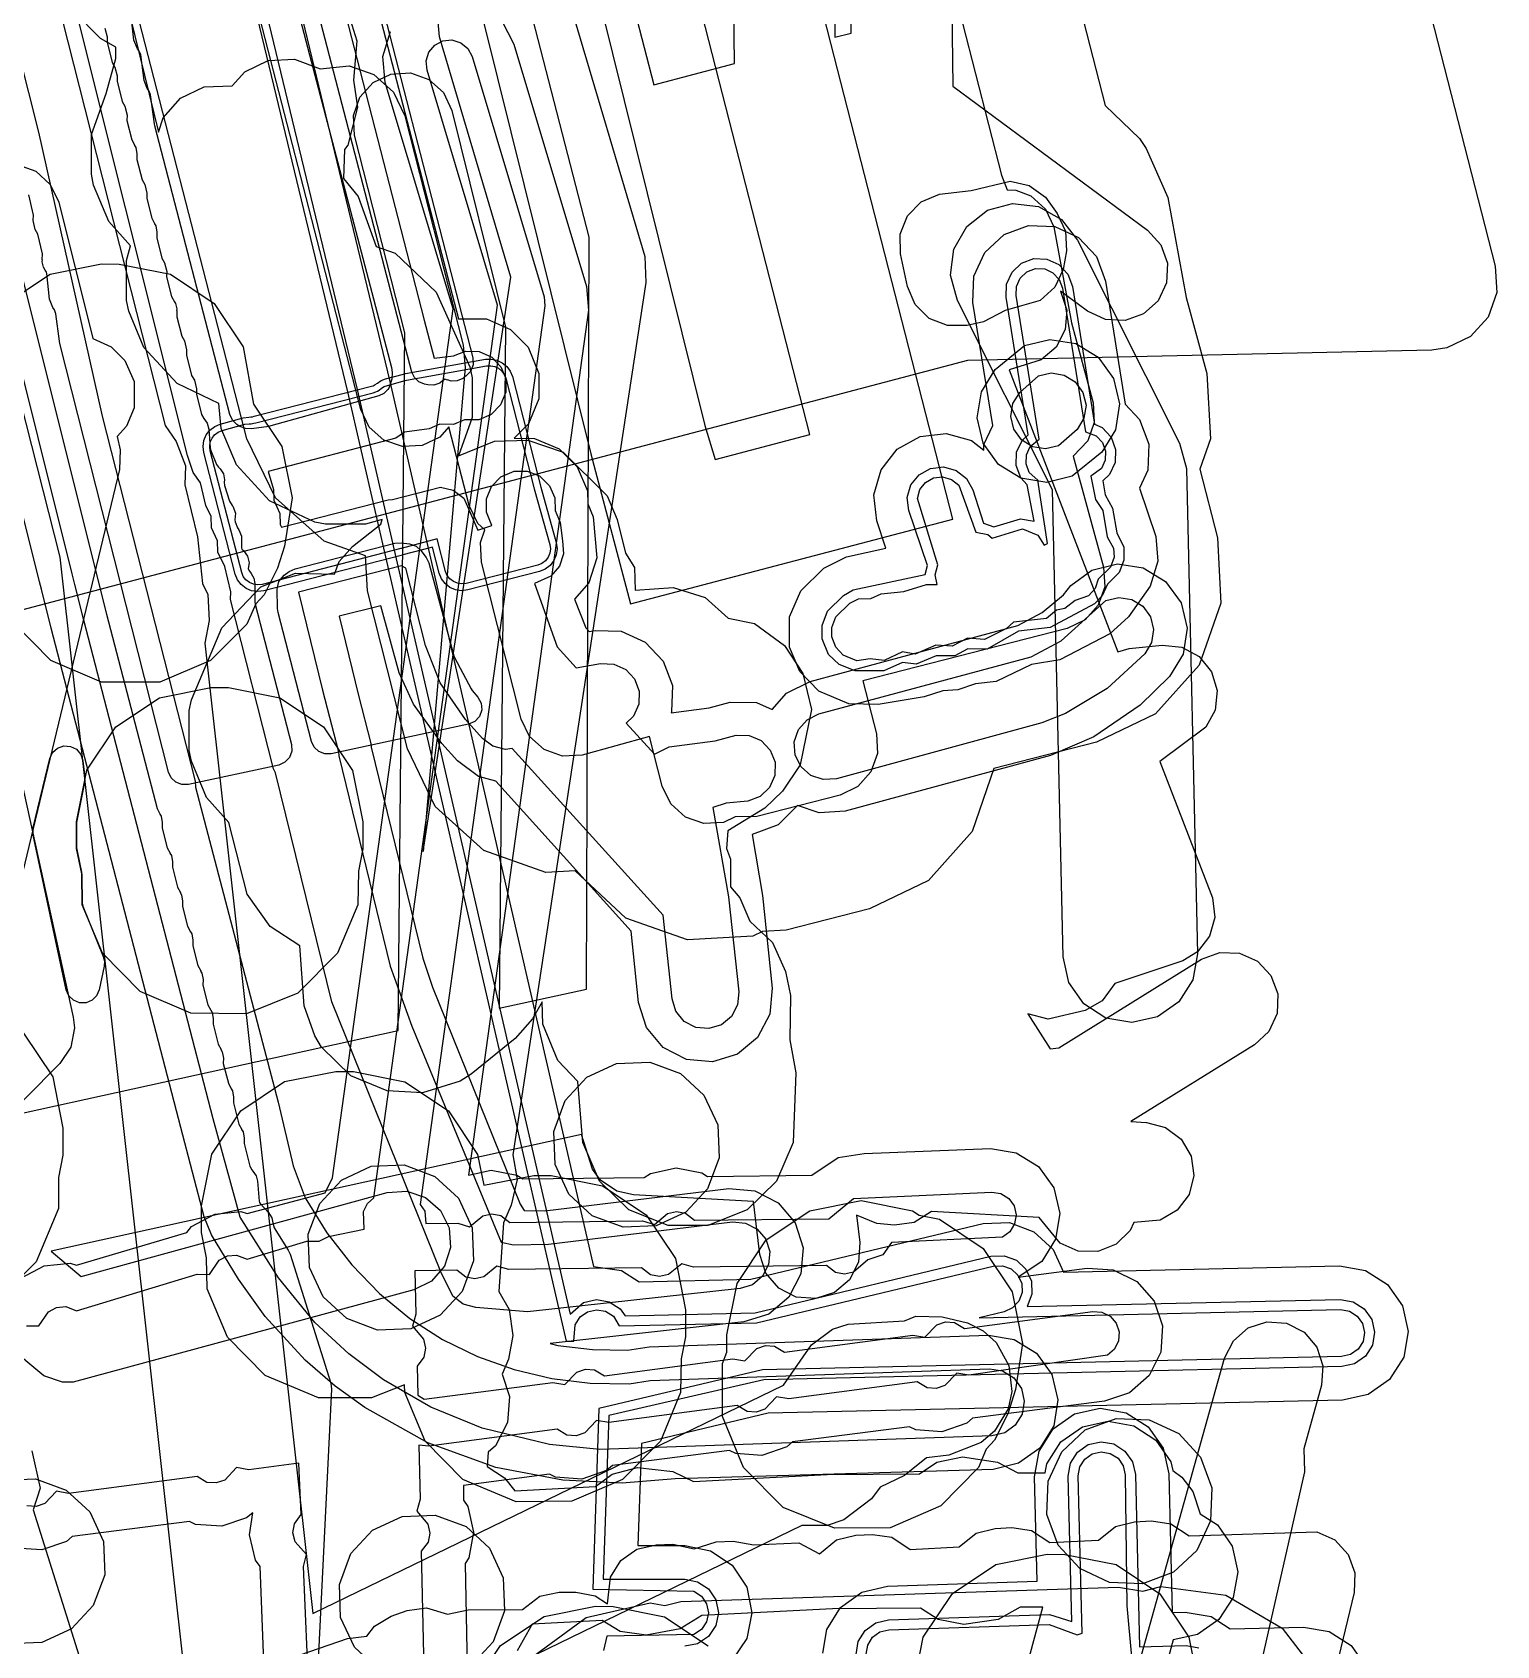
# Model space of a CAD drawing. Header units: metres. Extents: x 17722 to 17999, y 13535 to 15917.
# Drawn here: x 17939.81 to 17983.42, y 13712.92 to 13760.99 of the extents above; entities that cross this region are included whole.
import ezdxf

# ---------------------------------------------------------------- set-up
doc = ezdxf.new("R2010")
doc.units = ezdxf.units.M
for name, color, linetype in [('AI_GREENING_ALLOWED_ZONE', 4, 'Continuous'), ('AI_GREENING_EXCLUSIONS', 1, 'Continuous'), ('AI_GREENING_LAWN', 82, 'Continuous')]:
    doc.layers.add(name, color=color, linetype=linetype)

msp = doc.modelspace()

# ---------------------------------------------------------------- linework, layer by layer
at = {"layer": 'AI_GREENING_ALLOWED_ZONE'}
msp.add_lwpolyline([(17941.295, 13735.043), (17941.314, 13734.954), (17941.924, 13733.454), (17941.958, 13733.31), (17941.95, 13733.162), (17941.803, 13732.464), (17941.727, 13732.286), (17941.59, 13732.15), (17941.411, 13732.076), (17941.218, 13732.076), (17941.039, 13732.149), (17940.901, 13732.284), (17940.824, 13732.462), (17939.836, 13737.072), (17939.839, 13737.294), (17940.333, 13739.348), (17940.417, 13739.528), (17940.564, 13739.661), (17940.751, 13739.727), (17940.949, 13739.714), (17941.127, 13739.626), (17941.256, 13739.476), (17941.316, 13739.287), (17941.371, 13738.794), (17941.365, 13738.641), (17941.136, 13737.493), (17941.131, 13737.444), (17941.131, 13736.691), (17941.136, 13736.643), (17941.272, 13735.961), (17941.281, 13735.872), (17941.295, 13735.043)], close=True, dxfattribs=at)
at = {"layer": 'AI_GREENING_EXCLUSIONS'}
for points in [[(17944.35, 13712.025), (17940.642, 13745.351), (17928.646, 13792.606), (17928.243, 13793.527), (17928.257, 13794.086), (17928.061, 13794.863), (17894.069, 13828.878)], [(17944.35, 13712.025), (17940.642, 13745.351), (17928.646, 13792.606), (17928.243, 13793.527), (17928.257, 13794.086), (17928.061, 13794.863), (17894.069, 13828.878)], [(17946.124, 13790.01), (17956.445, 13748.428), (17957.625, 13743.964), (17967.224, 13746.486), (17948.631, 13819.07)], [(17949.52, 13790.857), (17959.841, 13749.275), (17960.148, 13748.256), (17962.965, 13749.008), (17945.241, 13818.201)], [(17899.166, 13808.066), (17968.098, 13807.648), (17968.863, 13807.491), (17968.863, 13807.491), (17969.105, 13807.369), (17969.686, 13806.848), (17970.023, 13806.144), (17983.378, 13754.016), (17983.421, 13753.237), (17983.162, 13752.501), (17982.641, 13751.92), (17981.937, 13751.583), (17981.486, 13751.521), (17967.663, 13751.208), (17908.64, 13735.628), (17907.861, 13735.588), (17907.126, 13735.849), (17906.546, 13736.371), (17906.215, 13737.057), (17888.497, 13806.973)], [(17949.374, 13764.485), (17952.5, 13752.453), (17953.34, 13752.447), (17954.055, 13752.135), (17954.578, 13751.606), (17954.899, 13750.82), (17954.892, 13750.064), (17954.587, 13749.326), (17954.157, 13748.893), (17954.767, 13748.89), (17955.502, 13748.579), (17956.038, 13748.045), (17956.348, 13747.328), (17956.356, 13746.939), (17956.513, 13746.555), (17956.624, 13745.328), (17956.38, 13744.587), (17955.961, 13744.1), (17956.299, 13743.246), (17956.391, 13743.134), (17956.569, 13743.164), (17957.349, 13743.141), (17958.061, 13742.821), (17958.596, 13742.253), (17958.873, 13741.524), (17958.85, 13740.744), (17958.834, 13740.708), (17959.971, 13740.864), (17960.594, 13741.034), (17961.374, 13741.018), (17961.846, 13740.811), (17962.272, 13741.299), (17962.971, 13741.646), (17969.163, 13743.311), (17969.887, 13743.703), (17970.523, 13744.226), (17970.735, 13744.508), (17971.366, 13744.967), (17972.125, 13745.15), (17972.896, 13745.028), (17973.561, 13744.621), (17974.02, 13743.989), (17974.203, 13743.231), (17974.081, 13742.46), (17973.673, 13741.794), (17972.803, 13740.938), (17971.425, 13739.999), (17970.133, 13739.445), (17964.018, 13737.786), (17963.239, 13737.733), (17962.597, 13737.949), (17962.021, 13737.379), (17961.251, 13737.088), (17961.551, 13735.275), (17961.844, 13732.51), (17961.774, 13731.733), (17961.411, 13731.042), (17960.812, 13730.542), (17960.067, 13730.31), (17959.29, 13730.38), (17958.599, 13730.743), (17958.099, 13731.342), (17957.867, 13732.087), (17957.642, 13734.207), (17953.615, 13738.681), (17953.095, 13738.813), (17952.47, 13739.28), (17952.003, 13739.798), (17951.165, 13740.972), (17950.737, 13741.9), (17950.186, 13743.905), (17948.95, 13743.588), (17949.527, 13741.226), (17949.896, 13739.796), (17949.902, 13739.694), (17951.44, 13733.405), (17951.725, 13732.538), (17954.34, 13726.073), (17954.463, 13725.885), (17955.076, 13725.879), (17960.555, 13726.539), (17961.332, 13726.472), (17962.025, 13726.113), (17962.528, 13725.516), (17962.764, 13724.772), (17962.697, 13723.995), (17962.338, 13723.302), (17961.741, 13722.799), (17960.997, 13722.564), (17955.23, 13721.922), (17955.458, 13721.867), (17956.497, 13721.74), (17957.535, 13721.728), (17958.18, 13721.819), (17968.284, 13722.171), (17969.054, 13722.046), (17969.718, 13721.635), (17970.174, 13721.002), (17970.353, 13720.242), (17970.227, 13719.472), (17969.817, 13718.809), (17969.183, 13718.353), (17968.424, 13718.174), (17958.956, 13717.893), (17957.375, 13717.765), (17955.609, 13717.847), (17953.616, 13718.23), (17951.587, 13718.963), (17949.715, 13720.014), (17948.834, 13720.652), (17947.941, 13721.431), (17946.749, 13722.73), (17945.952, 13723.837), (17945.149, 13725.164), (17944.924, 13725.698), (17944.233, 13728.362), (17944.233, 13728.362), (17944.233, 13728.362), (17940.376, 13743.235), (17940.087, 13744.394), (17940.029, 13744.616), (17925.461, 13803.026)], [(17931.541, 13791.555), (17939.994, 13758.015), (17941.895, 13749.548), (17944.661, 13738.675), (17944.671, 13738.496), (17947.137, 13729.115), (17947.137, 13729.115), (17947.137, 13729.115), (17947.579, 13727.214), (17947.932, 13726.264), (17948.581, 13725.218), (17949.323, 13724.262), (17950.148, 13723.409), (17951.057, 13722.671), (17952.031, 13722.047), (17953.069, 13721.537), (17954.158, 13721.144), (17955.281, 13720.878), (17956.426, 13720.737), (17957.583, 13720.726), (17958.215, 13720.819), (17968.319, 13721.172), (17968.704, 13721.109), (17969.036, 13720.904), (17969.264, 13720.587), (17969.353, 13720.208), (17969.291, 13719.822), (17969.085, 13719.491), (17968.769, 13719.263), (17968.389, 13719.173), (17956.712, 13718.769), (17955.209, 13718.911), (17953.209, 13719.397), (17951.677, 13720.027), (17950.27, 13720.843), (17949.233, 13721.617), (17948.229, 13722.546), (17947.143, 13723.876), (17946.005, 13725.682), (17945.201, 13728.613), (17945.201, 13728.613), (17945.201, 13728.613), (17941.346, 13743.478), (17941.081, 13744.541), (17941, 13744.858), (17941, 13744.858), (17927.877, 13797.472)], [(17932.502, 13793.671), (17943.772, 13749.275), (17944.091, 13748.798), (17944.371, 13748.069), (17944.356, 13747.509), (17944.728, 13745.952), (17944.884, 13744.567), (17945.039, 13744.239), (17945.076, 13743.459), (17944.951, 13742.792), (17948.168, 13713.88), (17962.178, 13720.684), (17963.011, 13721.886), (17963.639, 13722.35), (17964.105, 13722.503), (17965.788, 13722.603), (17966.126, 13722.736), (17966.906, 13722.722), (17967.665, 13722.539), (17968.128, 13722.3), (17968.515, 13721.948), (17968.892, 13721.266), (17968.98, 13720.49), (17968.869, 13719.979), (17968.466, 13719.311), (17968.068, 13718.974), (17967.104, 13718.595), (17966.443, 13718.52), (17965.787, 13717.99), (17965.064, 13717.639), (17964.802, 13717.3), (17963.977, 13716.669), (17963.482, 13716.502), (17962.727, 13716.504), (17948.638, 13709.661)], [(17932.502, 13793.671), (17943.772, 13749.275), (17944.091, 13748.798), (17944.371, 13748.069), (17944.356, 13747.509), (17944.728, 13745.952), (17944.884, 13744.567), (17945.039, 13744.239), (17945.076, 13743.459), (17944.951, 13742.792), (17948.168, 13713.88), (17962.178, 13720.684), (17963.011, 13721.886), (17963.639, 13722.35), (17964.105, 13722.503), (17965.788, 13722.603), (17966.126, 13722.736), (17966.906, 13722.722), (17967.665, 13722.539), (17968.128, 13722.3), (17968.515, 13721.948), (17968.892, 13721.266), (17968.98, 13720.49), (17968.869, 13719.979), (17968.466, 13719.311), (17968.068, 13718.974), (17967.104, 13718.595), (17966.443, 13718.52), (17965.787, 13717.99), (17965.064, 13717.639), (17964.802, 13717.3), (17963.977, 13716.669), (17963.482, 13716.502), (17962.727, 13716.504), (17948.638, 13709.661)], [(17939.827, 13789.136), (17949.194, 13750.275), (17955.708, 13721.991), (17955.937, 13721.99), (17955.979, 13722.484), (17956.126, 13722.714), (17956.349, 13722.871), (17956.616, 13722.931), (17956.885, 13722.884), (17957.115, 13722.737), (17957.287, 13722.446), (17961.379, 13722.539), (17968.43, 13724.23), (17968.703, 13724.241), (17968.959, 13724.146), (17969.16, 13723.961), (17969.274, 13723.713), (17969.285, 13723.44), (17969.19, 13723.183), (17969.005, 13722.983), (17968.757, 13722.869), (17968.011, 13722.69), (17978.77, 13722.935), (17979.039, 13722.888), (17979.27, 13722.741), (17979.426, 13722.518), (17979.486, 13722.251), (17979.439, 13721.982), (17979.292, 13721.751), (17979.069, 13721.595), (17978.802, 13721.535), (17961.56, 13721.143), (17956.682, 13719.986), (17956.503, 13714.602), (17959.511, 13714.549), (17959.738, 13714.397), (17959.89, 13714.17), (17959.943, 13713.902), (17959.89, 13713.634), (17959.738, 13713.407), (17959.511, 13713.256), (17956.923, 13713.202), (17956.824, 13712.777)], [(17940.158, 13789.04), (17949.485, 13750.345), (17955.83, 13722.798), (17956.228, 13723.146), (17956.609, 13723.231), (17956.993, 13723.163), (17957.322, 13722.954), (17957.466, 13722.75), (17961.34, 13722.838), (17968.36, 13724.522), (17968.75, 13724.537), (17969.116, 13724.402), (17969.402, 13724.137), (17969.566, 13723.783), (17969.581, 13723.393), (17969.442, 13723.023), (17978.763, 13723.235), (17979.148, 13723.167), (17979.477, 13722.958), (17979.701, 13722.639), (17979.786, 13722.258), (17979.718, 13721.873), (17979.509, 13721.544), (17979.19, 13721.32), (17978.809, 13721.235), (17961.599, 13720.844), (17956.975, 13719.776), (17956.813, 13714.902), (17959.243, 13714.902), (17959.625, 13714.826), (17959.95, 13714.609), (17960.167, 13714.285), (17960.243, 13713.902), (17960.167, 13713.52), (17959.95, 13713.195), (17959.625, 13712.978), (17959.243, 13712.902)], [(17941.216, 13788.92), (17950.457, 13750.58), (17956.527, 13724.217), (17957.355, 13724.096), (17957.883, 13723.76), (17961.211, 13723.835), (17968.127, 13725.494), (17968.907, 13725.525), (17969.639, 13725.254), (17970.212, 13724.725), (17970.524, 13724.047), (17978.74, 13724.234), (17979.509, 13724.1), (17980.168, 13723.681), (17980.616, 13723.042), (17980.785, 13722.281), (17980.651, 13721.512), (17980.232, 13720.853), (17979.593, 13720.405), (17978.832, 13720.236), (17961.729, 13719.846), (17957.948, 13718.939), (17957.847, 13715.902), (17959.243, 13715.902), (17960.008, 13715.75), (17960.657, 13715.316), (17961.091, 13714.668), (17961.243, 13713.902), (17961.091, 13713.137), (17960.657, 13712.488)], [(17965.581, 13768.818), (17968.678, 13756.729), (17968.839, 13756.299), (17969.098, 13756.288), (17969.544, 13756.113), (17969.98, 13755.722), (17970.233, 13755.195), (17970.753, 13752.337), (17971.402, 13749.951), (17971.434, 13749.367), (17971.24, 13748.815), (17970.806, 13748.358), (17971.714, 13745.055), (17971.746, 13744.471), (17971.551, 13743.919), (17971.161, 13743.483), (17970.633, 13743.23), (17964.54, 13741.669), (17964.947, 13740.09), (17964.98, 13739.506), (17964.786, 13738.954), (17964.396, 13738.517), (17963.869, 13738.264), (17961.385, 13737.624), (17960.74, 13737.613), (17960.398, 13737.448), (17959.813, 13737.416), (17959.261, 13737.609), (17958.825, 13737.999), (17958.571, 13738.527), (17958.188, 13740.011), (17956.188, 13739.453), (17955.604, 13739.423), (17955.052, 13739.619), (17954.618, 13740.011), (17954.369, 13740.527), (17953.185, 13745.203), (17953.154, 13745.787), (17953.29, 13746.169), (17953.078, 13746.358), (17952.825, 13746.885), (17952.219, 13749.234), (17951.948, 13748.93), (17951.42, 13748.676), (17950.836, 13748.643), (17950.284, 13748.837), (17949.847, 13749.227), (17949.593, 13749.754), (17945.691, 13764.897)], [(17969.281, 13768.478), (17971.759, 13758.806), (17972.78, 13757.822), (17972.985, 13757.527), (17973.623, 13756.063), (17974.175, 13753.084), (17974.793, 13750.82), (17974.899, 13748.872), (17974.581, 13747.968), (17975.104, 13745.924), (17975.21, 13743.976), (17974.563, 13742.135), (17973.261, 13740.683), (17971.501, 13739.839), (17968.443, 13739.056), (17967.8, 13737.175), (17966.5, 13735.72), (17964.742, 13734.874), (17962.258, 13734.235), (17961.554, 13734.195), (17961.271, 13734.059), (17959.323, 13733.95), (17957.482, 13734.595), (17955.975, 13736.004), (17955.1, 13735.959), (17953.261, 13736.612), (17951.812, 13737.918), (17950.983, 13739.641), (17949.792, 13744.343), (17949.733, 13745.392), (17948.505, 13745.823), (17947.05, 13747.123), (17946.204, 13748.881), (17942.217, 13764.354)], [(17948.275, 13764.887), (17951.485, 13752.413), (17951.782, 13751.279), (17952.356, 13751.347), (17952.708, 13751.483), (17953.117, 13751.474), (17953.493, 13751.306), (17953.764, 13751.025), (17953.909, 13750.673), (17953.912, 13750.262), (17953.757, 13749.885), (17953.479, 13749.603), (17953.105, 13749.443), (17952.685, 13749.441), (17952.351, 13749.307), (17951.947, 13749.309), (17951.629, 13749.178), (17950.899, 13749.077), (17950.632, 13748.897), (17946.838, 13747.899), (17946.997, 13747.362), (17947.004, 13747.047), (17947.182, 13746.652), (17947.192, 13746.321), (17947.233, 13746.245), (17950.41, 13747.06), (17950.537, 13747.07), (17951.967, 13747.437), (17952.345, 13747.342), (17952.658, 13747.109), (17953.077, 13746.159), (17953.492, 13746.291), (17953.492, 13746.291), (17953.335, 13746.695), (17953.335, 13747.09), (17953.481, 13747.454), (17953.765, 13747.748), (17954.158, 13747.913), (17954.548, 13747.914), (17954.91, 13747.77), (17955.215, 13747.477), (17955.37, 13747.119), (17955.377, 13746.736), (17955.527, 13746.386), (17955.602, 13745.839), (17955.631, 13745.45), (17955.509, 13745.079), (17955.255, 13744.783), (17954.762, 13744.568), (17955.439, 13742.678), (17956.005, 13742.055), (17956.735, 13742.178), (17957.125, 13742.166), (17957.481, 13742.006), (17957.748, 13741.722), (17957.887, 13741.358), (17957.876, 13740.968), (17957.716, 13740.612), (17957.5, 13740.409), (17958.341, 13739.483), (17958.777, 13739.695), (17960.147, 13739.879), (17960.769, 13740.049), (17961.159, 13740.041), (17961.516, 13739.885), (17961.787, 13739.603), (17961.929, 13739.24), (17961.921, 13738.85), (17961.764, 13738.492), (17961.483, 13738.222), (17961.119, 13738.08), (17960.476, 13738.025), (17960.078, 13737.895), (17960.548, 13735.228), (17960.85, 13732.404), (17960.815, 13732.016), (17960.634, 13731.67), (17960.334, 13731.42), (17959.961, 13731.304), (17959.573, 13731.34), (17959.227, 13731.521), (17958.977, 13731.82), (17958.861, 13732.193), (17958.596, 13734.687), (17954.098, 13739.647), (17953.904, 13739.619), (17953.525, 13739.715), (17953.213, 13739.949), (17952.707, 13740.513), (17951.959, 13741.603), (17951.523, 13742.723), (17950.931, 13745.025), (17950.81, 13745.097), (17947.74, 13744.306), (17948.455, 13741.386), (17948.928, 13739.546), (17948.935, 13739.429), (17950.47, 13733.163), (17951.111, 13731.379), (17953.774, 13724.938), (17954.145, 13724.859), (17955.187, 13724.886), (17960.665, 13725.545), (17961.054, 13725.512), (17961.4, 13725.332), (17961.652, 13725.034), (17961.77, 13724.662), (17961.736, 13724.273), (17961.557, 13723.927), (17961.258, 13723.675), (17960.886, 13723.557), (17954.557, 13722.871), (17953.021, 13722.991), (17952.645, 13723.096), (17952.338, 13723.337), (17951.972, 13724.06), (17948.726, 13732.099), (17947.049, 13738.928), (17946.992, 13739.046), (17945.715, 13744.093), (17945.725, 13744.32), (17945.541, 13745.069), (17945.335, 13745.499), (17945.325, 13745.833), (17945.147, 13746.225), (17945.137, 13746.559), (17944.977, 13746.89), (17944.815, 13747.568), (17944.606, 13747.87), (17944.436, 13748.384), (17940.743, 13763.146)], [(17942.449, 13762.591), (17943.564, 13758.008), (17943.711, 13758.438), (17944.227, 13759.024), (17944.927, 13759.368), (17945.767, 13759.397), (17946.135, 13759.806), (17946.839, 13760.143), (17947.618, 13760.185), (17948.379, 13759.903), (17949.249, 13759.989), (17949.985, 13759.729), (17950.565, 13759.208), (17950.902, 13758.504), (17952.646, 13751.669), (17952.701, 13751.002), (17951.455, 13736.581), (17954.063, 13753.693), (17951.94, 13760.853), (17951.869, 13761.63)], [(17957.46, 13762.766), (17958.32, 13759.423), (17960.721, 13760.055), (17960.699, 13761.697)], [(17967.18, 13762.441), (17967.222, 13759.379), (17973.023, 13755.09), (17973.417, 13754.657), (17973.615, 13754.106), (17973.587, 13753.522), (17973.337, 13752.992), (17972.904, 13752.598), (17972.354, 13752.4), (17971.769, 13752.428), (17971.239, 13752.678), (17970.431, 13753.275), (17970.615, 13752.714), (17970.568, 13752.131), (17970.301, 13751.61), (17969.856, 13751.23), (17968.901, 13750.933), (17972.134, 13742.532), (17972.473, 13742.633), (17973.459, 13742.728), (17974.041, 13742.669), (17974.557, 13742.392), (17974.927, 13741.939), (17975.095, 13741.379), (17975.037, 13740.796), (17974.76, 13740.281), (17973.393, 13739.26), (17974.954, 13735.199), (17975.027, 13734.618), (17974.872, 13734.054), (17974.513, 13733.592), (17974.07, 13733.326), (17972.047, 13732.651), (17971.674, 13732.137), (17971.165, 13731.848), (17970.059, 13731.583), (17969.457, 13731.746), (17970.127, 13730.704), (17970.379, 13730.731), (17974.628, 13733.369), (17975.176, 13733.574), (17975.761, 13733.555), (17976.294, 13733.313), (17976.693, 13732.885), (17976.899, 13732.337), (17976.88, 13731.753), (17976.638, 13731.22), (17976.21, 13730.82), (17972.526, 13728.533), (17972.99, 13728.507), (17973.557, 13728.361), (17974.025, 13728.01), (17974.323, 13727.506), (17974.405, 13726.926), (17974.259, 13726.36), (17973.907, 13725.892), (17973.403, 13725.594), (17972.61, 13725.524), (17972.508, 13725.288), (17972.087, 13724.882), (17971.543, 13724.668), (17970.957, 13724.678), (17970.421, 13724.911), (17969.791, 13725.68), (17966.592, 13725.858), (17966.068, 13725.532), (17965.488, 13725.45), (17964.958, 13725.496), (17964.36, 13725.751), (17964.458, 13724.929), (17964.412, 13724.346), (17964.147, 13723.824), (17963.702, 13723.444), (17963.145, 13723.262), (17962.562, 13723.308), (17962.04, 13723.574), (17961.66, 13724.018), (17961.479, 13724.575), (17961.291, 13726.152), (17957.718, 13726.35), (17957.222, 13726.464), (17956.736, 13726.791), (17956.492, 13727.114), (17956.163, 13728.147), (17940.371, 13724.672), (17941.264, 13723.917), (17950.381, 13726.417), (17950.965, 13726.458), (17951.52, 13726.273), (17951.963, 13725.89), (17952.225, 13725.367), (17952.266, 13724.783), (17952.081, 13724.228), (17951.698, 13723.785), (17951.175, 13723.523), (17941.023, 13720.767), (17940.711, 13720.773), (17940.156, 13720.958), (17938.038, 13722.717)], [(17963.699, 13761.737), (17963.711, 13760.842), (17964.2, 13760.96), (17964.18, 13762.4)], [(17939.363, 13757.049), (17939.914, 13756.851), (17940.347, 13756.458), (17940.597, 13755.928), (17941.609, 13751.863), (17942.159, 13751.613), (17942.564, 13751.208), (17942.844, 13750.587), (17942.844, 13749.798), (17942.618, 13749.257), (17942.335, 13748.948), (17942.43, 13748.545), (17942.406, 13747.96), (17937.694, 13728.384), (17950.707, 13731.248), (17950.904, 13752.034), (17949.402, 13757.92), (17949.371, 13758.505), (17949.566, 13759.057), (17949.957, 13759.492), (17950.485, 13759.745), (17951.069, 13759.776), (17951.621, 13759.581), (17952.057, 13759.19), (17952.309, 13758.662), (17953.906, 13752.201), (17953.713, 13731.909), (17956.316, 13732.482), (17956.392, 13754.882), (17954.555, 13762.018)], [(17949.228, 13761.529), (17949.479, 13760.738), (17949.375, 13759.565), (17949.493, 13758.762), (17949.208, 13757.626), (17949.108, 13757.492), (17949.083, 13756.632), (17949.515, 13756.092), (17950.051, 13754.603), (17950.612, 13754.405), (17951.836, 13753.247), (17952.842, 13751.018), (17952.907, 13750.696), (17952.907, 13749.508), (17952.499, 13748.366), (17953.577, 13748.808), (17954.571, 13748.834), (17955.621, 13748.482), (17956.931, 13747.177), (17957.23, 13746.468), (17957.479, 13745.469), (17957.742, 13745.041), (17957.768, 13744.369), (17958.896, 13744.446), (17959.845, 13744.146), (17960.534, 13743.537), (17961.316, 13743.377), (17962.207, 13742.719), (17962.755, 13741.889), (17963.012, 13740.811), (17962.676, 13739.16), (17962.154, 13738.38), (17961.625, 13737.868), (17960.528, 13737.2), (17960.479, 13736.672), (17960.598, 13736.351), (17960.606, 13735.53), (17960.879, 13735.205), (17961.174, 13734.506), (17961.85, 13733.866), (17962.236, 13733.01), (17962.391, 13732.291), (17962.372, 13730.968), (17962.553, 13729.984), (17962.471, 13727.911), (17961.973, 13726.761), (17961.096, 13725.905), (17959.931, 13725.435), (17958.743, 13725.435), (17957.578, 13725.905), (17956.701, 13726.761), (17956.203, 13727.911), (17956.06, 13729.732), (17955.464, 13730.35), (17955.011, 13731.433), (17954.994, 13732.098), (17954.705, 13731.599), (17954.193, 13731.012), (17952.883, 13729.945), (17952.551, 13729.743), (17951.429, 13729.395), (17950.382, 13729.446), (17949.298, 13729.9), (17948.421, 13730.755), (17948.22, 13731.085), (17947.906, 13731.987), (17947.779, 13733.766), (17946.891, 13734.342), (17946.206, 13735.312), (17945.666, 13737.441), (17945.003, 13738.189), (17944.55, 13739.272), (17944.485, 13739.595), (17944.485, 13740.782), (17944.55, 13741.104), (17945.457, 13743.243), (17946.618, 13744.464), (17947.647, 13744.872), (17948.806, 13744.846), (17948.945, 13745.224), (17949.346, 13745.665), (17950.19, 13746.336), (17950.226, 13746.47), (17949.732, 13746.333), (17948.544, 13746.333), (17948.222, 13746.398), (17946.875, 13747.029), (17945.887, 13748.103), (17945.434, 13749.186), (17945.369, 13749.931), (17944.124, 13750.52), (17943.136, 13751.593), (17942.683, 13752.677), (17942.617, 13752.999), (17942.617, 13754.187), (17942.731, 13754.624), (17942.088, 13755.352), (17941.635, 13756.435), (17941.57, 13756.758), (17941.57, 13757.945), (17942.011, 13759.165), (17942.297, 13760.203), (17942.295, 13760.548), (17941.846, 13760.803), (17941.036, 13761.613)], [(17955.775, 13761.99), (17958.049, 13754.312), (17958.084, 13753.532), (17954.125, 13727.548), (17954.25, 13726.806), (17954.075, 13726.046), (17953.84, 13725.522), (17953.704, 13723.476), (17954.014, 13722.938), (17954.116, 13722.164), (17953.992, 13721.453), (17953.807, 13721.013), (17954.022, 13720.348), (17953.96, 13719.57), (17953.606, 13718.875), (17953.386, 13718.689), (17953.358, 13718.26), (17953.869, 13717.919), (17954.18, 13717.538), (17956.581, 13717.662), (17957.079, 13718.033), (17957.836, 13718.225), (17958.887, 13718.112), (17959.502, 13717.812), (17963.477, 13718.017), (17966.236, 13718.042), (17966.75, 13718.391), (17967.514, 13718.55), (17968.559, 13718.391), (17969.161, 13718.066), (17969.971, 13718.072), (17970.02, 13718.34), (17970.443, 13718.996), (17971.084, 13719.441), (17971.847, 13719.606), (17972.615, 13719.466), (17973.271, 13719.044), (17973.715, 13718.402), (17973.772, 13718.141), (17974.041, 13717.938), (17974.371, 13717.51), (17974.593, 13716.852), (17975.102, 13716.524), (17975.547, 13715.883), (17975.712, 13715.12), (17975.572, 13714.352), (17975.15, 13713.696), (17974.508, 13713.252), (17973.785, 13713.095), (17967.26, 13688.94)], [(17953.789, 13761.326), (17954.154, 13760.637), (17956.317, 13753.413), (17956.371, 13752.706), (17952.8, 13726.941), (17953.477, 13727.085), (17954.244, 13726.942), (17954.414, 13726.831), (17958.031, 13726.864), (17958.216, 13726.992), (17958.98, 13727.154), (17959.747, 13727.011), (17959.917, 13726.9), (17963.028, 13726.939), (17963.814, 13727.463), (17964.584, 13727.588), (17968.345, 13727.732), (17969.115, 13727.605), (17969.777, 13727.192), (17970.232, 13726.558), (17970.409, 13725.798), (17970.282, 13725.028), (17969.87, 13724.366), (17969.174, 13723.897), (17971.223, 13724.166), (17972.002, 13724.115), (17972.702, 13723.77), (17973.216, 13723.183), (17973.467, 13722.445), (17973.416, 13721.666), (17973.071, 13720.966), (17972.484, 13720.451), (17971.745, 13720.201), (17967.808, 13719.695), (17967.638, 13719.546), (17966.899, 13719.295), (17966.121, 13719.346), (17965.938, 13719.436), (17962.446, 13718.989), (17962.277, 13718.841), (17961.538, 13718.59), (17960.759, 13718.641), (17960.577, 13718.731), (17957.084, 13718.284), (17956.914, 13718.135), (17956.175, 13717.885), (17955.396, 13717.936), (17955.214, 13718.026), (17952.65, 13717.69), (17952.648, 13717.251), (17952.777, 13717.067), (17952.947, 13716.305), (17952.812, 13715.536), (17952.703, 13715.365), (17952.773, 13711.742)], [(17939.471, 13723.874), (17940.159, 13724.241), (17940.936, 13724.316), (17941.13, 13724.257), (17944.411, 13725.235), (17944.554, 13725.409), (17945.243, 13725.776), (17946.02, 13725.852), (17946.214, 13725.793), (17948.532, 13726.415), (17948.75, 13726.86), (17952.341, 13752.752), (17950.322, 13759.489), (17950.249, 13760.266), (17950.478, 13761.012)], [(17939.64, 13722.449), (17940.008, 13722.446), (17940.294, 13722.868), (17940.535, 13722.996), (17940.807, 13723.023), (17941.124, 13722.897), (17944.724, 13723.984), (17945.091, 13723.982), (17945.378, 13724.403), (17945.619, 13724.532), (17945.891, 13724.558), (17946.208, 13724.433), (17947.984, 13724.969), (17948.35, 13724.968), (17948.633, 13725.108), (17949.692, 13725.33), (17949.676, 13725.852), (17949.796, 13726.097), (17949.979, 13726.258), (17953.667, 13752.854), (17951.568, 13759.862), (17951.542, 13760.134), (17951.622, 13760.395), (17951.796, 13760.606), (17952.037, 13760.734), (17952.309, 13760.759), (17952.57, 13760.679), (17952.781, 13760.505), (17952.909, 13760.264), (17955.052, 13753.11), (17955.078, 13752.838), (17951.366, 13726.066), (17951.498, 13725.861), (17951.527, 13725.495), (17952.482, 13725.507), (17952.834, 13725.403), (17953.226, 13725.728), (17953.493, 13725.785), (17953.762, 13725.735), (17954.032, 13725.526), (17957.984, 13725.576), (17958.337, 13725.472), (17958.729, 13725.797), (17958.996, 13725.854), (17959.264, 13725.804), (17959.534, 13725.595), (17963.536, 13725.637), (17964.268, 13726.245), (17968.387, 13726.432), (17968.657, 13726.388), (17968.889, 13726.244), (17969.048, 13726.022), (17969.11, 13725.756), (17969.065, 13725.486), (17968.921, 13725.254), (17968.699, 13725.095), (17965.398, 13724.934), (17965.138, 13724.568), (17964.697, 13724.42), (17964.265, 13724.049), (17963.998, 13723.991), (17963.73, 13724.039), (17963.459, 13724.246), (17959.502, 13724.195), (17959.149, 13724.299), (17958.757, 13723.974), (17958.49, 13723.917), (17958.222, 13723.967), (17957.952, 13724.176), (17953.999, 13724.126), (17953.647, 13724.23), (17953.255, 13723.905), (17952.987, 13723.848), (17952.719, 13723.898), (17952.449, 13724.107), (17951.205, 13724.091), (17951.234, 13722.793), (17951.133, 13722.44), (17951.463, 13722.051), (17951.522, 13721.784), (17951.475, 13721.515), (17951.269, 13721.243), (17951.289, 13720.387), (17951.484, 13720.26), (17955.309, 13720.762), (17955.671, 13720.699), (17956.022, 13721.069), (17956.281, 13721.156), (17956.553, 13721.138), (17956.846, 13720.963), (17960.67, 13721.466), (17961.032, 13721.404), (17961.383, 13721.773), (17961.642, 13721.861), (17961.914, 13721.843), (17962.207, 13721.668), (17966.031, 13722.172), (17966.394, 13722.11), (17966.744, 13722.479), (17967.003, 13722.567), (17967.276, 13722.549), (17967.568, 13722.374), (17971.393, 13722.878), (17971.665, 13722.86), (17971.91, 13722.739), (17972.09, 13722.533), (17972.178, 13722.275), (17972.16, 13722.002), (17972.04, 13721.757), (17971.834, 13721.577), (17967.701, 13720.98), (17967.339, 13721.042), (17966.988, 13720.672), (17966.73, 13720.584), (17966.457, 13720.602), (17966.164, 13720.777), (17962.34, 13720.274), (17961.977, 13720.336), (17961.627, 13719.966), (17961.368, 13719.879), (17961.096, 13719.896), (17960.803, 13720.071), (17956.978, 13719.568), (17956.616, 13719.631), (17956.265, 13719.261), (17956.006, 13719.174), (17955.733, 13719.192), (17955.441, 13719.367), (17951.616, 13718.865), (17951.323, 13718.894), (17951.359, 13717.284), (17951.258, 13716.931), (17951.588, 13716.542), (17951.647, 13716.275), (17951.6, 13716.006), (17951.394, 13715.734), (17951.484, 13711.775)], [(17939.045, 13752.917), (17940.343, 13753.784), (17941.873, 13754.088), (17942.395, 13754.083), (17943.926, 13753.779), (17945.224, 13752.912), (17946.091, 13751.614), (17946.395, 13749.913), (17947.242, 13748.647), (17947.546, 13747.116), (17947.325, 13745.675), (17947.113, 13745.02), (17946.72, 13744.23), (17946.471, 13743.963), (17946.199, 13743.35), (17945.119, 13742.27), (17943.61, 13741.623), (17941.872, 13741.623), (17940.363, 13742.27), (17939.24, 13743.414)], [(17939.237, 13739.795), (17941.032, 13731.648), (17941.067, 13731.331), (17940.955, 13730.756), (17940.631, 13730.269), (17936.468, 13726.075)], [(17939.55, 13731.164), (17940.418, 13729.867), (17940.722, 13728.336), (17940.722, 13727.53), (17940.591, 13726.871), (17940.591, 13725.946), (17939.928, 13724.36), (17938.784, 13723.237)], [(17966.369, 13689.471), (17975.314, 13721.485), (17975.578, 13722.007), (17976.022, 13722.388), (17976.578, 13722.571), (17977.162, 13722.526), (17977.162, 13722.526), (17977.684, 13722.262), (17978.065, 13721.817), (17978.247, 13721.261), (17978.203, 13720.678), (17977.675, 13718.787), (17977.699, 13718.098), (17972.723, 13696.177)], [(17963.356, 13712.701), (17963.471, 13713.398), (17963.883, 13714.061), (17964.518, 13714.516), (17965.278, 13714.693), (17969.735, 13714.839), (17969.661, 13717.949), (17969.795, 13718.718), (17970.213, 13719.377), (17970.852, 13719.826), (17971.613, 13719.996), (17972.382, 13719.862), (17973.041, 13719.444), (17973.49, 13718.806), (17973.66, 13718.044), (17973.754, 13713.912), (17974.147, 13713.921), (17974.916, 13713.786), (17975.484, 13713.425), (17977.662, 13713.475), (17978.431, 13713.34), (17979.089, 13712.921), (17979.538, 13712.283)], [(17964.344, 13712.661), (17964.407, 13713.046), (17964.613, 13713.377), (17964.93, 13713.605), (17965.31, 13713.693), (17970.1, 13713.849), (17970.764, 13713.643), (17970.661, 13717.973), (17970.728, 13718.357), (17970.937, 13718.687), (17971.256, 13718.911), (17971.637, 13718.996), (17972.021, 13718.929), (17972.351, 13718.72), (17972.575, 13718.401), (17972.66, 13718.021), (17972.782, 13712.889), (17974.17, 13712.921), (17974.554, 13712.854)], [(17948.056, 13711.329), (17947.883, 13715.276), (17947.976, 13715.632), (17947.638, 13716.013), (17947.573, 13716.278), (17947.615, 13716.548), (17947.814, 13716.825), (17947.747, 13718.358), (17946.254, 13718.162), (17945.892, 13718.225), (17945.541, 13717.855), (17945.282, 13717.768), (17945.01, 13717.786), (17944.717, 13717.961), (17940.892, 13717.459), (17940.53, 13717.522), (17940.179, 13717.152), (17939.921, 13717.065), (17939.648, 13717.083)], [(17939.797, 13718.722), (17940.043, 13717.612), (17939.839, 13716.971), (17941.365, 13712.102)], [(17964.644, 13712.671), (17964.688, 13712.94), (17964.832, 13713.172), (17965.054, 13713.331), (17965.32, 13713.393), (17970.095, 13713.549), (17970.929, 13713.244), (17971.073, 13713.288), (17970.961, 13717.98), (17971.008, 13718.249), (17971.154, 13718.48), (17971.377, 13718.637), (17971.644, 13718.696), (17971.913, 13718.65), (17972.144, 13718.503), (17972.301, 13718.28), (17972.361, 13718.013), (17972.404, 13714.104), (17972.543, 13712.584)], [(17946.74, 13711.671), (17946.594, 13715.282), (17946.46, 13715.463), (17946.275, 13716.221), (17946.375, 13716.877), (17946.19, 13716.729), (17945.451, 13716.479), (17944.673, 13716.53), (17944.491, 13716.62), (17940.998, 13716.175), (17940.829, 13716.026), (17940.09, 13715.776), (17939.311, 13715.827)], [(17947.498, 13712.546), (17949.193, 13713.132), (17949.774, 13713.207), (17949.997, 13713.503), (17950.501, 13713.8), (17950.973, 13713.965), (17951.553, 13714.046), (17952.178, 13713.856), (17952.786, 13713.985), (17954.404, 13714.001), (17954.927, 13714.392), (17955.5, 13714.512), (17956, 13714.517), (17956.575, 13714.408), (17956.941, 13714.169), (17957.031, 13714.958), (17957.342, 13715.454), (17957.818, 13715.794), (17958.389, 13715.925), (17958.888, 13715.94), (17959.525, 13715.806), (17960.179, 13716.012), (17960.679, 13716.036), (17961.301, 13715.923), (17962.639, 13715.98), (17963.256, 13715.66), (17963.764, 13716.071), (17964.332, 13716.213), (17964.831, 13716.237), (17965.41, 13716.15), (17965.955, 13715.79), (17967.409, 13715.861), (17967.917, 13716.271), (17968.485, 13716.413), (17968.984, 13716.437), (17969.563, 13716.351), (17970.108, 13715.991), (17971.562, 13716.061), (17972.07, 13716.472), (17972.637, 13716.614), (17973.137, 13716.638), (17973.716, 13716.552), (17974.261, 13716.192), (17978.067, 13716.316), (17978.599, 13716.071), (17978.996, 13715.641), (17979.199, 13715.092), (17979.176, 13714.507), (17977.989, 13709.563)], [(17954.664, 13712.556), (17956.309, 13713.764), (17958.212, 13714.195), (17958.65, 13714.12), (17959.119, 13714.236), (17972.158, 13714.663), (17972.879, 13714.544), (17973.417, 13714.686), (17975.35, 13714.424), (17977.036, 13713.442), (17978.218, 13711.889)], [(17952.895, 13711.634), (17953.755, 13712.921), (17955.052, 13713.789), (17956.583, 13714.093), (17957.105, 13714.088), (17958.636, 13713.784), (17959.933, 13712.916)], [(17963.318, 13689.682), (17969.906, 13714.072), (17969.234, 13714.066), (17968.576, 13713.698), (17967.555, 13713.552), (17966.788, 13713.698), (17966.265, 13714.042), (17963.639, 13714.02), (17959.748, 13713.82), (17959.107, 13713.424), (17958.093, 13713.234), (17957.321, 13713.346), (17956.783, 13713.667), (17954.692, 13713.559), (17954.253, 13712.764)]]:
    msp.add_lwpolyline(points, dxfattribs=at)
for points in [[(17965.666, 13754.391), (17965.659, 13754.976), (17965.876, 13755.52), (17966.285, 13755.938), (17966.823, 13756.169), (17967.771, 13756.278), (17968.932, 13756.552), (17969.502, 13756.421), (17969.979, 13756.081), (17970.33, 13755.592), (17970.582, 13755.064), (17970.613, 13754.479), (17970.512, 13753.918), (17970.259, 13753.391), (17969.824, 13753), (17968.786, 13752.7), (17968.14, 13752.359), (17967.651, 13752.256), (17967.066, 13752.249), (17966.522, 13752.466), (17966.104, 13752.875), (17965.873, 13753.413), (17965.666, 13754.391)], [(17970.937, 13754.794), (17973.973, 13748.744), (17974.18, 13747.991), (17974.508, 13733.529), (17974.373, 13732.761), (17973.954, 13732.102), (17973.315, 13731.654), (17972.554, 13731.485), (17971.785, 13731.62), (17971.127, 13732.039), (17970.679, 13732.678), (17970.509, 13733.439), (17970.196, 13747.352), (17967.362, 13753), (17967.155, 13753.753), (17967.251, 13754.527), (17967.637, 13755.206), (17968.253, 13755.685), (17969.005, 13755.892), (17969.779, 13755.796), (17970.458, 13755.41), (17970.937, 13754.794)], [(17964.963, 13746.43), (17964.872, 13747.205), (17965.085, 13747.955), (17965.568, 13748.568), (17966.25, 13748.948), (17967.025, 13749.039), (17967.776, 13748.827), (17968.144, 13748.535), (17968.151, 13748.705), (17968.411, 13749.274), (17967.823, 13752.939), (17967.851, 13753.719), (17968.177, 13754.429), (17968.748, 13754.96), (17969.48, 13755.231), (17970.26, 13755.202), (17970.969, 13754.877), (17971.5, 13754.305), (17971.772, 13753.574), (17972.361, 13749.908), (17972.787, 13749.45), (17973.058, 13748.718), (17973.03, 13747.938), (17972.784, 13747.402), (17973.265, 13745.963), (17973.326, 13745.234), (17973.097, 13744.488), (17972.456, 13743.569), (17971.904, 13743.062), (17970.407, 13742.288), (17969.565, 13742.155), (17968.517, 13741.643), (17967.895, 13741.574), (17967.377, 13741.4), (17966.923, 13741.371), (17966.374, 13741.191), (17965, 13740.957), (17964.125, 13740.985), (17963.236, 13741.355), (17962.663, 13741.943), (17962.361, 13742.666), (17962.361, 13743.574), (17962.695, 13744.344), (17963.384, 13745.026), (17964.054, 13745.364), (17965.227, 13745.614), (17964.963, 13746.43)], [(17965.869, 13747.125), (17965.975, 13747.501), (17966.217, 13747.807), (17966.558, 13747.997), (17966.945, 13748.042), (17967.321, 13747.936), (17967.627, 13747.694), (17967.817, 13747.354), (17968.136, 13746.368), (17968.443, 13746.254), (17969.238, 13746.496), (17969.647, 13746.42), (17969.439, 13747.509), (17969.245, 13747.718), (17969.109, 13748.084), (17969.124, 13748.474), (17969.286, 13748.828), (17969.469, 13748.998), (17968.81, 13753.098), (17968.824, 13753.488), (17968.987, 13753.843), (17969.273, 13754.108), (17969.639, 13754.244), (17970.028, 13754.229), (17970.383, 13754.067), (17970.649, 13753.781), (17970.785, 13753.415), (17971.443, 13749.315), (17971.67, 13749.211), (17971.935, 13748.925), (17972.071, 13748.56), (17972.057, 13748.17), (17971.894, 13747.815), (17971.692, 13747.627), (17971.764, 13747.206), (17971.978, 13746.814), (17972.111, 13746.078), (17972.312, 13745.648), (17972.319, 13745.257), (17972.176, 13744.893), (17971.831, 13744.55), (17971.676, 13744.197), (17971.447, 13743.959), (17970.126, 13743.251), (17969.184, 13743.142), (17968.248, 13742.606), (17967.675, 13742.621), (17967.288, 13742.406), (17966.727, 13742.409), (17966.134, 13742.166), (17965.729, 13742.209), (17965.167, 13741.963), (17964.311, 13741.968), (17963.842, 13742.152), (17963.525, 13742.455), (17963.329, 13742.922), (17963.329, 13743.318), (17963.492, 13743.738), (17963.964, 13744.209), (17964.251, 13744.376), (17966.402, 13744.836), (17966.465, 13745.102), (17965.914, 13746.738), (17965.869, 13747.125)], [(17965.769, 13744.327), (17966.442, 13744.54), (17966.753, 13744.539), (17966.701, 13744.821), (17966.781, 13745.118), (17966.168, 13747.101), (17966.242, 13747.364), (17966.412, 13747.578), (17966.65, 13747.712), (17966.921, 13747.743), (17967.184, 13747.669), (17967.399, 13747.5), (17967.91, 13746.092), (17968.263, 13746.021), (17968.392, 13745.914), (17969.303, 13746.196), (17969.751, 13746.01), (17969.945, 13745.712), (17970.042, 13745.76), (17969.751, 13747.646), (17969.5, 13747.875), (17969.405, 13748.131), (17969.415, 13748.404), (17969.529, 13748.652), (17969.794, 13748.862), (17969.106, 13753.146), (17969.116, 13753.418), (17969.23, 13753.667), (17969.43, 13753.853), (17969.686, 13753.948), (17969.959, 13753.938), (17970.207, 13753.824), (17970.393, 13753.624), (17970.488, 13753.368), (17971.176, 13749.085), (17971.494, 13748.968), (17971.68, 13748.768), (17971.775, 13748.512), (17971.765, 13748.239), (17971.651, 13747.991), (17971.338, 13747.763), (17971.477, 13747.068), (17971.687, 13746.74), (17971.823, 13745.952), (17972.011, 13745.62), (17972.03, 13745.348), (17971.924, 13745.056), (17971.557, 13744.694), (17971.463, 13744.42), (17971.268, 13744.2), (17970.866, 13744.06), (17970.562, 13743.82), (17970.314, 13743.767), (17970.01, 13743.528), (17969.032, 13743.417), (17968.82, 13743.221), (17968.168, 13742.895), (17967.66, 13742.942), (17967.206, 13742.694), (17966.722, 13742.727), (17966.102, 13742.464), (17965.728, 13742.527), (17965.178, 13742.268), (17964.762, 13742.317), (17964.366, 13742.262), (17963.962, 13742.433), (17963.741, 13742.67), (17963.623, 13742.981), (17963.623, 13743.259), (17963.741, 13743.57), (17964.156, 13743.979), (17964.413, 13744.114), (17964.781, 13744.121), (17965.091, 13744.261), (17965.769, 13744.327)], [(17968.131, 13748.746), (17967.95, 13749.505), (17968.074, 13750.275), (17968.483, 13750.94), (17969.358, 13751.658), (17970.117, 13751.838), (17970.887, 13751.714), (17971.552, 13751.305), (17972.009, 13750.673), (17972.19, 13749.914), (17972.066, 13749.143), (17971.657, 13748.479), (17970.782, 13747.761), (17970.023, 13747.58), (17969.253, 13747.704), (17968.588, 13748.113), (17968.131, 13748.746)], [(17955.083, 13744.99), (17954.912, 13744.921), (17952.778, 13744.374), (17952.597, 13744.352), (17952.416, 13744.378), (17952.248, 13744.45), (17952.104, 13744.563), (17951.995, 13744.709), (17951.927, 13744.878), (17951.728, 13745.653), (17950.843, 13745.416), (17950.837, 13745.414), (17946.705, 13744.346), (17946.524, 13744.323), (17946.343, 13744.349), (17946.175, 13744.42), (17946.031, 13744.533), (17945.921, 13744.679), (17945.852, 13744.848), (17944.917, 13748.466), (17944.895, 13748.646), (17944.919, 13748.826), (17944.989, 13748.993), (17945.1, 13749.136), (17945.243, 13749.247), (17945.41, 13749.317), (17946.088, 13749.502), (17946.262, 13749.526), (17946.316, 13749.527), (17946.342, 13749.529), (17946.368, 13749.534), (17946.42, 13749.547), (17949.911, 13750.441), (17949.964, 13750.459), (17949.996, 13750.473), (17950.026, 13750.491), (17950.087, 13750.539), (17950.204, 13750.613), (17950.333, 13750.663), (17950.86, 13750.807), (17950.922, 13750.821), (17953.305, 13751.245), (17953.479, 13751.254), (17953.649, 13751.22), (17953.806, 13751.145), (17953.94, 13751.034), (17954.042, 13750.893), (17954.106, 13750.731), (17954.953, 13747.44), (17955.413, 13745.786), (17955.438, 13745.603), (17955.415, 13745.419), (17955.344, 13745.248), (17955.231, 13745.102), (17955.083, 13744.99)], [(17954.985, 13745.164), (17954.862, 13745.114), (17952.729, 13744.568), (17952.599, 13744.552), (17952.47, 13744.571), (17952.35, 13744.622), (17952.247, 13744.702), (17952.169, 13744.807), (17952.12, 13744.928), (17951.872, 13745.898), (17950.791, 13745.609), (17950.787, 13745.608), (17946.655, 13744.539), (17946.526, 13744.523), (17946.397, 13744.542), (17946.276, 13744.593), (17946.174, 13744.673), (17946.095, 13744.777), (17946.046, 13744.898), (17945.111, 13748.516), (17945.095, 13748.645), (17945.112, 13748.773), (17945.162, 13748.892), (17945.241, 13748.995), (17945.344, 13749.074), (17945.463, 13749.124), (17946.14, 13749.309), (17946.265, 13749.326), (17946.327, 13749.327), (17946.369, 13749.331), (17946.41, 13749.338), (17946.469, 13749.353), (17949.966, 13750.249), (17950.037, 13750.272), (17950.09, 13750.296), (17950.14, 13750.327), (17950.21, 13750.381), (17950.294, 13750.434), (17950.386, 13750.47), (17950.913, 13750.614), (17950.957, 13750.624), (17953.34, 13751.049), (17953.464, 13751.055), (17953.586, 13751.031), (17953.698, 13750.977), (17953.793, 13750.897), (17953.866, 13750.797), (17953.912, 13750.681), (17954.76, 13747.389), (17955.22, 13745.732), (17955.238, 13745.602), (17955.221, 13745.47), (17955.171, 13745.348), (17955.09, 13745.244), (17954.985, 13745.164)], [(17969.04, 13749.162), (17968.95, 13749.542), (17969.012, 13749.927), (17969.216, 13750.259), (17969.774, 13750.749), (17970.154, 13750.839), (17970.539, 13750.777), (17970.871, 13750.572), (17971.1, 13750.256), (17971.19, 13749.877), (17971.128, 13749.491), (17970.924, 13749.159), (17970.366, 13748.67), (17969.986, 13748.58), (17969.601, 13748.642), (17969.269, 13748.846), (17969.04, 13749.162)], [(17973.142, 13742.806), (17972.939, 13742.473), (17971.821, 13741.433), (17970.583, 13740.697), (17969.871, 13740.41), (17963.756, 13738.751), (17963.367, 13738.724), (17962.997, 13738.849), (17962.703, 13739.105), (17962.529, 13739.454), (17962.503, 13739.844), (17962.627, 13740.214), (17962.883, 13740.508), (17963.233, 13740.681), (17969.555, 13742.379), (17970.455, 13742.86), (17971.785, 13744.059), (17972.164, 13744.151), (17972.55, 13744.09), (17972.883, 13743.886), (17973.112, 13743.57), (17973.203, 13743.191), (17973.142, 13742.806)], [(17943.601, 13741.164), (17945.131, 13741.469), (17945.653, 13741.464), (17947.184, 13741.159), (17948.482, 13740.292), (17949.349, 13738.995), (17949.653, 13737.464), (17949.653, 13736.658), (17949.522, 13735.999), (17949.507, 13734.996), (17948.902, 13733.552), (17947.715, 13732.365), (17946.193, 13731.745), (17944.532, 13731.761), (17943.024, 13732.408), (17941.901, 13733.552), (17941.296, 13734.996), (17941.281, 13735.917), (17941.131, 13736.667), (17941.131, 13737.469), (17941.436, 13739), (17942.303, 13740.297), (17943.601, 13741.164)], [(17947.322, 13729.724), (17948.853, 13730.028), (17949.375, 13730.023), (17950.906, 13729.719), (17952.203, 13728.851), (17953.071, 13727.554), (17953.253, 13726.636), (17954.743, 13726.932), (17955.265, 13726.927), (17956.796, 13726.623), (17958.093, 13725.755), (17958.961, 13724.458), (17959.265, 13722.927), (17959.265, 13722.121), (17959.134, 13721.462), (17959.118, 13720.46), (17958.514, 13719.015), (17957.391, 13717.871), (17955.882, 13717.224), (17954.221, 13717.208), (17952.635, 13717.871), (17951.512, 13719.015), (17950.908, 13720.46), (17950.892, 13720.696), (17949.915, 13720.304), (17948.331, 13720.304), (17946.745, 13720.967), (17945.622, 13722.111), (17945.018, 13723.556), (17945.002, 13724.476), (17944.853, 13725.226), (17944.853, 13726.028), (17945.157, 13727.559), (17946.025, 13728.856), (17947.322, 13729.724)], [(17959.813, 13729.32), (17960.222, 13728.438), (17960.261, 13727.452), (17959.92, 13726.535), (17959.273, 13725.836), (17958.391, 13725.427), (17957.405, 13725.388), (17956.488, 13725.729), (17955.789, 13726.376), (17955.38, 13727.258), (17955.341, 13728.244), (17955.682, 13729.161), (17956.329, 13729.86), (17957.211, 13730.269), (17958.197, 13730.308), (17959.114, 13729.967), (17959.813, 13729.32)], [(17951.802, 13726.901), (17952.501, 13726.254), (17952.91, 13725.372), (17952.949, 13724.386), (17952.608, 13723.469), (17951.961, 13722.77), (17951.079, 13722.361), (17950.093, 13722.322), (17949.176, 13722.663), (17948.477, 13723.31), (17948.068, 13724.192), (17948.029, 13725.178), (17948.37, 13726.095), (17949.017, 13726.794), (17949.899, 13727.203), (17950.885, 13727.242), (17951.802, 13726.901)], [(17964.493, 13726.181), (17966.024, 13725.877), (17966.223, 13725.743), (17966.826, 13725.624), (17968.123, 13724.756), (17968.991, 13723.459), (17969.295, 13721.928), (17969.088, 13720.557), (17968.862, 13719.832), (17968.469, 13719.042), (17968.22, 13718.775), (17967.991, 13718.226), (17966.868, 13717.082), (17965.359, 13716.435), (17963.698, 13716.419), (17962.176, 13717.039), (17960.989, 13718.226), (17960.369, 13719.748), (17960.369, 13721.332), (17960.493, 13721.668), (17960.493, 13722.181), (17960.797, 13723.712), (17961.665, 13725.009), (17962.962, 13725.877), (17964.493, 13726.181)], [(17973.953, 13719.239), (17974.6, 13718.54), (17974.941, 13717.623), (17974.902, 13716.637), (17974.493, 13715.755), (17973.794, 13715.108), (17972.877, 13714.767), (17971.891, 13714.806), (17971.009, 13715.215), (17970.362, 13715.914), (17970.021, 13716.831), (17970.06, 13717.817), (17970.469, 13718.699), (17971.168, 13719.346), (17972.085, 13719.687), (17973.071, 13719.648), (17973.953, 13719.239)], [(17941.52, 13716.903), (17941.929, 13716.021), (17941.968, 13715.035), (17941.627, 13714.118), (17940.98, 13713.419), (17940.098, 13713.01), (17939.112, 13712.971), (17938.195, 13713.312), (17937.496, 13713.959), (17937.087, 13714.841), (17937.048, 13715.827), (17937.389, 13716.744), (17938.036, 13717.443), (17938.918, 13717.852), (17939.904, 13717.891), (17940.821, 13717.55), (17941.52, 13716.903)], [(17952.727, 13716.469), (17953.426, 13715.822), (17953.835, 13714.94), (17953.874, 13713.954), (17953.533, 13713.037), (17952.886, 13712.338), (17952.004, 13711.929), (17951.018, 13711.89), (17950.101, 13712.231), (17949.402, 13712.878), (17948.993, 13713.76), (17948.954, 13714.746), (17949.295, 13715.663), (17949.942, 13716.362), (17950.824, 13716.771), (17951.81, 13716.81), (17952.727, 13716.469)], [(17970.038, 13715.644), (17970.56, 13715.639), (17972.091, 13715.335), (17973.388, 13714.467), (17974.256, 13713.17), (17974.56, 13711.639), (17974.56, 13710.833), (17974.429, 13710.174), (17974.429, 13709.249), (17973.766, 13707.663), (17972.622, 13706.54), (17971.1, 13705.92), (17969.439, 13705.936), (17967.994, 13706.54), (17966.85, 13707.663), (17966.203, 13709.172), (17966.187, 13710.092), (17966.038, 13710.842), (17966.038, 13711.644), (17966.342, 13713.175), (17967.21, 13714.472), (17968.507, 13715.34), (17970.038, 13715.644)]]:
    msp.add_lwpolyline(points, close=True, dxfattribs=at)
at = {"layer": 'AI_GREENING_LAWN'}
for points in [[(17926.466, 13805.826), (17942.024, 13743.65), (17943.526, 13737.86), (17943.613, 13737.7), (17943.607, 13737.697), (17943.648, 13737.631), (17943.681, 13737.444), (17943.678, 13737.279), (17943.829, 13736.691), (17943.916, 13736.53), (17943.911, 13736.527), (17943.951, 13736.462), (17943.984, 13736.275), (17943.981, 13736.11), (17944.132, 13735.522), (17944.22, 13735.361), (17944.214, 13735.358), (17944.254, 13735.293), (17944.287, 13735.106), (17944.284, 13734.941), (17944.436, 13734.353), (17944.523, 13734.192), (17944.517, 13734.189), (17944.558, 13734.124), (17944.59, 13733.937), (17944.587, 13733.771), (17944.739, 13733.183), (17944.826, 13733.023), (17944.821, 13733.02), (17944.861, 13732.955), (17944.894, 13732.767), (17944.891, 13732.602), (17945.042, 13732.014), (17945.13, 13731.854), (17945.124, 13731.851), (17945.164, 13731.785), (17945.197, 13731.598), (17945.194, 13731.433), (17945.345, 13730.845), (17945.433, 13730.685), (17945.427, 13730.681), (17945.468, 13730.616), (17945.5, 13730.429), (17945.497, 13730.264), (17945.649, 13729.676), (17945.736, 13729.515), (17945.73, 13729.512), (17945.771, 13729.447), (17945.804, 13729.26), (17945.801, 13729.095), (17945.964, 13728.461), (17946.051, 13728.301), (17946.045, 13728.298), (17946.086, 13728.233), (17946.119, 13728.045), (17946.116, 13727.88), (17946.29, 13727.202), (17946.348, 13727.096), (17946.382, 13727.059), (17946.473, 13726.922), (17946.514, 13726.763), (17946.566, 13726.166), (17946.576, 13726.127), (17946.598, 13726.094), (17946.844, 13725.829), (17946.943, 13725.672), (17946.973, 13725.515), (17947.015, 13725.369), (17947.434, 13724.699), (17947.486, 13724.585), (17948.702, 13720.741), (17948.725, 13720.565), (17948.045, 13706.84)], [(17949.302, 13765.364), (17952.93, 13751.285), (17952.939, 13751.079), (17952.864, 13750.886), (17952.717, 13750.741), (17952.665, 13750.707), (17952.63, 13750.673), (17952.463, 13750.601), (17952.281, 13750.594), (17952.173, 13750.631), (17952.172, 13750.626), (17952.095, 13750.653), (17952.032, 13750.601), (17952.029, 13750.604), (17951.942, 13750.533), (17951.773, 13750.475), (17951.594, 13750.481), (17951.489, 13750.504), (17951.32, 13750.575), (17951.188, 13750.701), (17951.11, 13750.867), (17947.463, 13764.915)], [(17946.943, 13764.611), (17950.512, 13750.997), (17950.528, 13750.853), (17950.521, 13750.656), (17950.43, 13750.385), (17950.403, 13750.347), (17950.282, 13750.226), (17950.128, 13750.153), (17946.912, 13749.261), (17946.85, 13749.248), (17946.334, 13749.173), (17946.158, 13749.179), (17945.994, 13749.246), (17945.906, 13749.302), (17945.77, 13749.43), (17945.691, 13749.599), (17943.462, 13758.199), (17943.45, 13758.258), (17943.334, 13759.124), (17943.288, 13759.238), (17943.232, 13759.313), (17943.137, 13759.549), (17943.041, 13760.318), (17942.988, 13760.441), (17942.943, 13760.497), (17942.835, 13760.754), (17942.743, 13761.55)], [(17941.975, 13761.116), (17942.041, 13760.856), (17942.037, 13760.695), (17942.191, 13760.089), (17942.27, 13759.95), (17942.336, 13759.69), (17942.333, 13759.529), (17942.486, 13758.924), (17942.566, 13758.784), (17942.632, 13758.524), (17942.628, 13758.364), (17942.775, 13757.78), (17942.862, 13757.62), (17942.856, 13757.617), (17942.896, 13757.551), (17942.928, 13757.364), (17942.924, 13757.198), (17943.078, 13756.593), (17943.157, 13756.453), (17943.223, 13756.193), (17943.219, 13756.033), (17943.366, 13755.449), (17943.453, 13755.288), (17943.447, 13755.285), (17943.487, 13755.22), (17943.519, 13755.033), (17943.515, 13754.867), (17943.669, 13754.261), (17943.749, 13754.122), (17943.814, 13753.862), (17943.811, 13753.702), (17943.957, 13753.118), (17944.044, 13752.957), (17944.042, 13752.956), (17944.072, 13752.91), (17944.112, 13752.751), (17944.108, 13752.696), (17944.11, 13752.696), (17944.111, 13752.513), (17944.26, 13751.93), (17944.34, 13751.791), (17944.406, 13751.531), (17944.402, 13751.37), (17944.556, 13750.765), (17944.636, 13750.625), (17944.701, 13750.366), (17944.698, 13750.205), (17944.851, 13749.599), (17944.917, 13749.485), (17944.919, 13749.483), (17945.021, 13749.338), (17945.066, 13749.166), (17945.109, 13748.603), (17945.126, 13748.53), (17945.293, 13748.108), (17945.351, 13748.027), (17945.404, 13747.987), (17945.5, 13747.835), (17945.536, 13747.658), (17945.524, 13747.587), (17945.534, 13747.49), (17945.688, 13747.015), (17945.763, 13746.891), (17945.785, 13746.868), (17945.859, 13746.663), (17945.839, 13746.463), (17945.849, 13746.401), (17945.922, 13746.227), (17945.965, 13746.163), (17946.041, 13745.974), (17946.038, 13745.855), (17946.044, 13745.855), (17946.04, 13745.629), (17946.047, 13745.589), (17946.096, 13745.546), (17946.219, 13745.383), (17946.267, 13745.186), (17946.238, 13745.015), (17946.238, 13745.004), (17946.259, 13744.96), (17946.331, 13744.866), (17946.406, 13744.726), (17946.434, 13744.57), (17946.442, 13744.006), (17946.45, 13743.947), (17947.527, 13739.772), (17947.538, 13739.572), (17947.469, 13739.384), (17947.331, 13739.238), (17947.148, 13739.158), (17944.458, 13738.581), (17944.267, 13738.577), (17944.089, 13738.645), (17943.95, 13738.775), (17943.868, 13738.947), (17940.628, 13751.72), (17940.617, 13751.782), (17940.516, 13752.605), (17940.468, 13752.724), (17940.42, 13752.787), (17940.32, 13753.04), (17940.242, 13753.803), (17940.233, 13753.839), (17940.192, 13753.903), (17940.196, 13753.905), (17940.142, 13753.992), (17940.105, 13754.151), (17940.111, 13754.206), (17940.109, 13754.206), (17940.112, 13754.389), (17939.976, 13754.974), (17939.899, 13755.115), (17939.839, 13755.376), (17939.846, 13755.537), (17939.706, 13756.145)]]:
    msp.add_lwpolyline(points, dxfattribs=at)
msp.add_lwpolyline([(17947.308, 13744.81), (17947.464, 13744.925), (17947.637, 13745.007), (17950.61, 13745.769), (17950.799, 13745.78), (17951.048, 13745.747), (17951.238, 13745.682), (17951.386, 13745.547), (17951.537, 13745.342), (17951.616, 13745.177), (17952.361, 13742.415), (17952.382, 13742.362), (17952.884, 13741.426), (17952.913, 13741.383), (17953.082, 13741.182), (17953.179, 13741.002), (17953.196, 13740.798), (17953.13, 13740.605), (17952.991, 13740.454), (17952.805, 13740.371), (17948.714, 13739.494), (17948.524, 13739.49), (17948.346, 13739.557), (17948.207, 13739.686), (17948.125, 13739.858), (17947.133, 13743.703), (17947.117, 13743.818), (17947.105, 13744.398), (17947.157, 13744.628), (17947.308, 13744.81)], close=True, dxfattribs=at)

doc.saveas('drawing.dxf')
